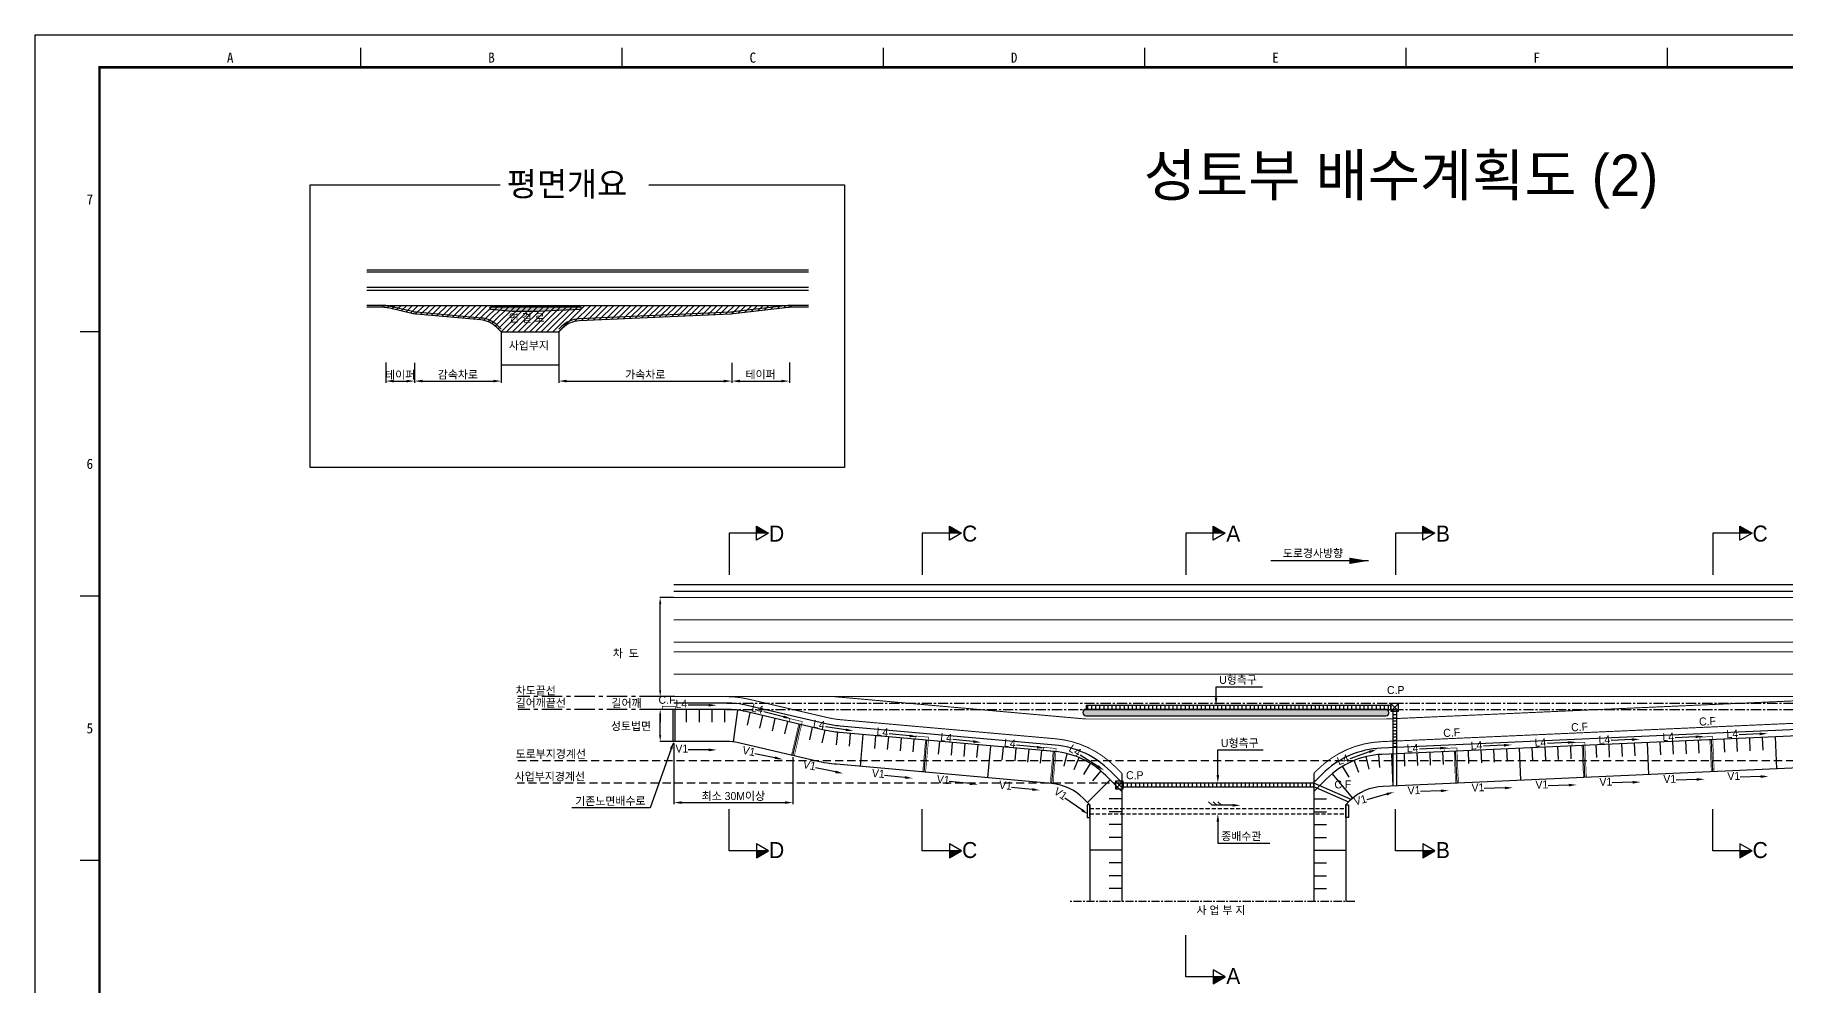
# Model space of a CAD drawing. Header units: millimetres. Extents: x 736 to 1160, y 22 to 321.
# Drawn here: x 736.4 to 1010, y 172.4 to 321 of the extents above; entities that cross this region are included whole.
import ezdxf
from ezdxf.enums import TextEntityAlignment as Align

# ---------------------------------------------------------------- set-up
doc = ezdxf.new("R2010")
doc.units = ezdxf.units.MM
doc.header["$LTSCALE"] = 0.2
doc.linetypes.add('CENTER', pattern=[50.8, 31.75, -6.35, 6.35, -6.35])
doc.linetypes.add('HIDDEN', pattern=[9.525, 6.35, -3.175])
for name, color, linetype in [('CC-GSTR-0004', 4, 'Continuous'), ('CM-LANE-0030', 30, 'Continuous'), ('CZ-DIMT-0002', 7, 'Continuous'), ('CZ-EXST-0002', 1, 'Continuous'), ('CZ-LIN1-0007', 7, 'Continuous'), ('CZ-LIN2-0003', 3, 'Continuous'), ('CZ-LIN3-0005', 5, 'Continuous'), ('CZ-LINE-0001', 7, 'Continuous'), ('CZ-MACL-0006', 6, 'Continuous'), ('CZ-TEXT-BOX0', 7, 'Continuous'), ('TITLE', 7, 'Continuous')]:
    doc.layers.add(name, color=color, linetype=linetype)
doc.styles.add('돋움', font='')
doc.styles.add('돋음체', font='')
doc.styles.get('돋움').set_extended_font_data('Dotum')
doc.styles.get('돋음체').set_extended_font_data('DotumChe')

msp = doc.modelspace()

# ---------------------------------------------------------------- hatches: boundary and pattern name
at = {"layer": 'CZ-LIN2-0003'}
h = msp.add_hatch(dxfattribs=at)
h.set_pattern_fill('CROSS', color=256, scale=0.05, style=0)
h.set_pattern_definition([(0, (745.79765, 27.72332), (0.3175, 0.3175), [0.15875, -0.47625]), (90, (745.87702, 27.64394), (-0.3175, 0.3175), [0.15875, -0.47625])])
h.paths.add_polyline_path([(947.44, 214.63, 0.978035), (947.42, 215.63), (900.61, 215.63, 0.956626), (900.57, 214.63), (911.84, 214.63), (924.93, 214.63)])
at = {"layer": 'CZ-LIN3-0005'}
h = msp.add_hatch(dxfattribs=at)
h.set_pattern_fill('ANSI31', color=256, scale=0.2, angle=45, style=0)
h.set_pattern_definition([(90, (740.217, 6.90666), (-0.635, 1e-16), [])])
h.paths.add_polyline_path([(900.61, 215.63), (948.22, 215.63), (948.22, 216.23), (900.61, 216.23)])
h = msp.add_hatch(dxfattribs=at)
h.set_pattern_fill('ANSI31', color=256, scale=0.2, angle=45, style=0)
h.set_pattern_definition([(90, (745.79765, -5.20756), (-0.635, 1e-16), [])])
h.paths.add_polyline_path([(906.19, 203.52), (936.19, 203.52), (936.19, 204.12), (906.19, 204.12)])
at = {"layer": 'CZ-LINE-0001'}
h = msp.add_hatch(color=256, dxfattribs=at)
edge = h.paths.add_edge_path()
edge.add_line((821.6, 278.47), (807.56, 278.47))
edge.add_arc((807.56, 278.32), 0.15, 90, 264.9204)
edge.add_line((807.54, 278.17), (810.93, 277.87))
edge.add_line((810.93, 277.87), (814.85, 277.87))
edge.add_line((814.85, 277.87), (821.61, 278.17))
edge.add_arc((821.6, 278.32), 0.15, 272.5448, 450)
for points in [[(849.1, 244.29), (849.1, 243.19), (851, 243.19)], [(879.26, 244.29), (879.26, 243.19), (881.16, 243.19)], [(920.44, 244.29), (920.44, 243.19), (922.34, 243.19)], [(953.21, 244.29), (953.21, 243.19), (955.11, 243.19)], [(1002.76, 244.29), (1002.76, 243.19), (1004.67, 243.19)], [(851, 193.52), (849.1, 193.52), (849.1, 192.42)], [(881.16, 193.52), (879.26, 193.52), (879.26, 192.42)], [(955.11, 193.52), (953.21, 193.52), (953.21, 192.42)], [(1004.67, 193.52), (1002.76, 193.52), (1002.76, 192.42)], [(922.34, 173.83), (920.44, 173.83), (920.44, 172.73)]]:
    msp.add_hatch(color=256, dxfattribs=at).paths.add_polyline_path(points)

# ---------------------------------------------------------------- linework, layer by layer
at = {"layer": 'CC-GSTR-0004'}
for p, q in [((788.23, 284.32), (857.23, 284.32)), ((788.23, 284.02), (857.23, 284.02)), ((836.19, 235.13), (1066.19, 235.13)), ((836.19, 234.13), (1066.19, 234.13))]:
    msp.add_line(p, q, dxfattribs=at)
for points in [[(809.23, 275.05), (808.7, 275.58, 0.175969), (806.1, 276.8), (796.02, 277.69, -0.035377), (795.35, 277.8), (791.67, 278.66, 0.05759), (790.71, 278.77), (788.23, 278.77)], [(809.23, 274.63), (808.49, 275.37, 0.175969), (806.07, 276.5), (796, 277.39, -0.035377), (795.29, 277.51), (791.6, 278.37, 0.05759), (790.71, 278.47), (788.23, 278.47)], [(857.23, 278.77), (854.49, 278.77, 0.029072), (854.01, 278.75), (845.43, 277.74, -0.017962), (845.08, 277.72), (821.4, 276.66, 0.187394), (818.62, 275.44), (818.23, 275.05)], [(857.23, 278.47), (854.49, 278.47, 0.029072), (854.04, 278.45), (845.46, 277.45, -0.017962), (845.1, 277.42), (821.42, 276.36, 0.187394), (818.83, 275.23), (818.23, 274.63)], [(906.19, 204.22), (904.41, 205.99, 0.175969), (895.75, 210.04), (862.16, 213.03, -0.035377), (859.93, 213.38), (847.65, 216.26, 0.05759), (844.46, 216.63), (836.19, 216.63)], [(1066.19, 216.63), (1057.07, 216.63, 0.029072), (1055.44, 216.53), (1026.85, 213.2, -0.017962), (1025.7, 213.1), (946.76, 209.59, 0.187394), (937.49, 205.51), (936.19, 204.22)], [(906.19, 202.8), (903.71, 205.29, 0.175969), (895.67, 209.04), (862.08, 212.03, -0.035377), (859.7, 212.41), (847.43, 215.29, 0.05759), (844.46, 215.63), (836.19, 215.63)], [(1066.19, 215.63), (1057.07, 215.63, 0.029072), (1055.56, 215.54), (1026.96, 212.2, -0.017962), (1025.74, 212.1), (946.81, 208.6, 0.187394), (938.19, 204.8), (936.19, 202.8)]]:
    msp.add_lwpolyline(points, format="xyb", dxfattribs=at)
at = {"layer": 'CM-LANE-0030'}
for p, q in [((788.23, 281.62), (857.23, 281.62)), ((788.23, 281.17), (857.23, 281.17))]:
    msp.add_line(p, q, dxfattribs=at)
at = {"layer": 'CM-LANE-0030', "const_width": 0.15}
for points in [[(836.19, 226.13), (1066.19, 226.13)], [(836.19, 224.63), (1066.19, 224.63)], [(947.44, 214.13), (1026.19, 217.63), (861.19, 217.63), (900.57, 214.13), (947.44, 214.13)]]:
    msp.add_lwpolyline(points, dxfattribs=at)
at = {"layer": 'CZ-EXST-0002'}
for p, q in [((836.19, 215.63), (836.19, 210.63)), ((838.19, 213.63), (838.19, 215.63)), ((840.19, 213.63), (840.19, 215.63)), ((842.19, 213.63), (842.19, 215.63)), ((844.19, 213.63), (844.19, 215.63)), ((845.52, 210.56), (846.19, 215.51)), ((847.69, 213.17), (848.15, 215.12)), ((849.64, 212.71), (850.1, 214.66)), ((851.59, 212.26), (852.04, 214.21)), ((853.53, 211.8), (853.99, 213.75)), ((854.8, 208.42), (855.94, 213.29)), ((857.43, 210.89), (857.88, 212.84)), ((859.39, 210.43), (859.83, 212.38)), ((861.59, 210.07), (861.8, 212.06)), ((863.62, 209.88), (863.8, 211.88)), ((865.35, 206.72), (865.79, 211.7)), ((867.6, 209.53), (867.78, 211.52)), ((869.6, 209.35), (869.77, 211.35)), ((871.59, 209.18), (871.76, 211.17)), ((873.58, 209), (873.76, 210.99)), ((875.31, 205.83), (875.75, 210.81)), ((994.39, 208.71), (994.3, 210.71)), ((996.39, 208.8), (996.3, 210.8)), ((998.52, 205.89), (998.3, 210.88)), ((1000.38, 208.97), (1000.29, 210.97)), ((1002.38, 209.06), (1002.29, 211.06)), ((1004.38, 209.15), (1004.29, 211.15)), ((1006.38, 209.24), (1006.29, 211.24)), ((1008.51, 206.33), (1008.29, 211.33)), ((877.56, 208.64), (877.74, 210.64)), ((879.56, 208.47), (879.73, 210.46)), ((881.55, 208.29), (881.73, 210.28)), ((883.54, 208.11), (883.72, 210.11)), ((885.27, 204.95), (885.71, 209.93)), ((887.52, 207.76), (887.7, 209.75)), ((889.52, 207.58), (889.69, 209.57)), ((891.51, 207.41), (891.69, 209.4)), ((893.5, 207.23), (893.68, 209.22)), ((895.23, 204.06), (895.67, 209.04)), ((897.16, 206.77), (897.64, 208.71)), ((898.76, 206.24), (899.54, 208.09)), ((944.84, 206.31), (944.38, 208.26)), ((946.51, 206.57), (946.35, 208.57)), ((948.57, 203.67), (948.35, 208.66)), ((950.43, 206.75), (950.34, 208.75)), ((952.43, 206.84), (952.34, 208.84)), ((954.43, 206.93), (954.34, 208.93)), ((956.43, 207.02), (956.34, 209.02)), ((958.56, 204.11), (958.34, 209.11)), ((960.42, 207.2), (960.33, 209.2)), ((962.42, 207.29), (962.33, 209.29)), ((964.42, 207.38), (964.33, 209.37)), ((966.42, 207.47), (966.33, 209.46)), ((968.55, 204.56), (968.33, 209.55)), ((970.41, 207.64), (970.32, 209.64)), ((972.41, 207.73), (972.32, 209.73)), ((974.41, 207.82), (974.32, 209.82)), ((976.41, 207.91), (976.32, 209.91)), ((978.54, 205), (978.32, 210)), ((980.4, 208.09), (980.31, 210.08)), ((982.4, 208.18), (982.31, 210.17)), ((984.4, 208.26), (984.31, 210.26)), ((986.4, 208.35), (986.31, 210.35)), ((988.53, 205.45), (988.31, 210.44)), ((990.39, 208.53), (990.3, 210.53)), ((992.39, 208.62), (992.3, 210.62)), ((900.27, 205.47), (901.32, 207.17)), ((901.64, 204.48), (902.93, 206)), ((942.26, 201.75), (939.06, 205.59)), ((941.72, 205.04), (940.69, 206.75)), ((943.23, 205.79), (942.47, 207.64)), ((900.84, 201.08), (904.38, 204.62)), ((901.19, 200.73), (901.19, 185.63)), ((906.19, 201.63), (904.19, 201.63)), ((936.19, 201.63), (938.19, 201.63)), ((941.19, 200.73), (941.19, 185.63)), ((906.19, 199.63), (904.19, 199.63)), ((906.19, 197.63), (904.19, 197.63)), ((936.19, 199.63), (938.19, 199.63)), ((936.19, 197.63), (938.19, 197.63)), ((906.19, 195.63), (904.19, 195.63)), ((936.19, 195.63), (938.19, 195.63)), ((906.19, 193.63), (901.19, 193.63)), ((906.19, 191.63), (904.19, 191.63)), ((936.19, 193.63), (941.19, 193.63)), ((936.19, 191.63), (938.19, 191.63)), ((906.19, 189.63), (904.19, 189.63)), ((936.19, 189.63), (938.19, 189.63)), ((906.19, 187.63), (904.19, 187.63)), ((936.19, 187.63), (938.19, 187.63))]:
    msp.add_line(p, q, dxfattribs=at)
for points in [[(901.19, 200.73), (900.17, 201.75, 0.175969), (895.22, 204.06), (861.63, 207.05, -0.035377), (858.56, 207.54), (846.28, 210.42, 0.05759), (844.46, 210.63), (836.19, 210.63)], [(1066.19, 210.63), (1057.07, 210.63, 0.029072), (1056.14, 210.58), (1027.54, 207.24, -0.017962), (1025.97, 207.11), (947.03, 203.6, 0.187394), (941.73, 201.27), (941.19, 200.73)]]:
    msp.add_lwpolyline(points, format="xyb", dxfattribs=at)
at = {"layer": 'CZ-LIN1-0007', "const_width": 0.15}
msp.add_lwpolyline([(836.19, 233.13), (1066.19, 233.13)], dxfattribs=at)
at = {"layer": 'CZ-LIN1-0007', "linetype": 'HIDDEN', "ltscale": 2, "const_width": 0.15}
for points in [[(836.19, 229.63), (1066.19, 229.63)], [(836.19, 221.13), (1066.19, 221.13)], [(844.46, 217.63), (861.19, 217.63)]]:
    msp.add_lwpolyline(points, dxfattribs=at)
at = {"layer": 'CZ-LIN1-0007', "const_width": 0.15}
for points in [[(906.19, 205.63), (905.12, 206.7, 0.175969), (895.84, 211.04), (862.25, 214.02, -0.035377), (860.16, 214.36), (847.88, 217.23, 0.05759), (844.46, 217.63), (836.19, 217.63)], [(1066.19, 217.63), (1057.07, 217.63, 0.029072), (1055.33, 217.53), (1026.73, 214.19, -0.017962), (1025.66, 214.1), (946.72, 210.59), (946.72, 210.59, 0.187394), (936.78, 206.22), (936.78, 206.22), (936.19, 205.63)]]:
    msp.add_lwpolyline(points, format="xyb", dxfattribs=at)
at = {"layer": 'CZ-LIN2-0003'}
for p, q in [((809.23, 274.63), (809.23, 269.47)), ((809.23, 274.63), (818.23, 274.63)), ((818.23, 274.63), (818.23, 269.47)), ((809.23, 269.47), (818.23, 269.47)), ((906.19, 205.63), (906.19, 185.63)), ((936.19, 205.63), (936.19, 185.63))]:
    msp.add_line(p, q, dxfattribs=at)
msp.add_lwpolyline([(947.42, 215.63), (900.61, 215.63, 0.956626), (900.57, 214.63), (911.84, 214.63), (924.93, 214.63), (947.44, 214.63, 0.978035)], format="xyb", close=True, dxfattribs=at)
at = {"layer": 'CZ-LIN3-0005'}
for p, q in [((948.22, 215.33), (949.42, 216.53)), ((948.22, 216.53), (949.42, 215.33)), ((948.52, 215.53), (948.52, 209.67)), ((948.52, 214.83), (949.12, 214.83)), ((948.52, 214.33), (949.12, 214.33)), ((948.52, 213.83), (949.12, 213.83)), ((949.12, 215.53), (949.12, 209.7)), ((948.52, 213.33), (949.12, 213.33)), ((948.52, 212.83), (949.12, 212.83)), ((948.52, 212.33), (949.12, 212.33)), ((948.52, 211.83), (949.12, 211.83)), ((948.52, 211.33), (949.12, 211.33)), ((948.52, 210.83), (949.12, 210.83)), ((948.52, 210.33), (949.12, 210.33)), ((948.52, 209.83), (949.12, 209.83)), ((948.52, 209.67), (948.52, 203.67)), ((949.12, 209.7), (949.12, 203.69)), ((905.19, 203.22), (906.39, 204.42)), ((905.19, 204.42), (906.39, 203.22)), ((942, 201.53), (936.19, 204.12)), ((941.66, 201.13), (936.19, 203.52)), ((920.28, 200.64), (919.75, 201.17)), ((921.01, 200.64), (920.48, 201.17)), ((921.74, 200.64), (921.21, 201.17))]:
    msp.add_line(p, q, dxfattribs=at)
at = {"layer": 'CZ-LIN3-0005', "linetype": 'HIDDEN', "ltscale": 0.5}
for p, q in [((901.19, 200.13), (941.19, 200.13)), ((901.19, 199.33), (941.19, 199.33))]:
    msp.add_line(p, q, dxfattribs=at)
at = {"layer": 'CZ-LIN3-0005', "const_width": 0.1}
for points in [[(834.42, 215.63), (835.97, 215.63), (835.97, 210.63), (836.42, 210.63), (836.42, 216.13), (834.42, 216.13), (834.42, 215.63)], [(854.21, 213.7), (855.72, 213.34), (854.58, 208.48), (855.02, 208.37), (856.27, 213.73), (854.32, 214.18), (854.21, 213.7)], [(873.98, 210.97), (875.52, 210.83), (875.08, 205.85), (875.53, 205.81), (876.02, 211.29), (874.03, 211.47), (873.98, 210.97)], [(996.53, 210.81), (998.07, 210.87), (998.29, 205.88), (998.74, 205.9), (998.5, 211.39), (996.5, 211.3), (996.53, 210.81)], [(893.9, 209.2), (895.45, 209.06), (895, 204.08), (895.45, 204.04), (895.94, 209.52), (893.95, 209.7), (893.9, 209.2)], [(956.56, 209.03), (958.11, 209.1), (958.33, 204.1), (958.78, 204.12), (958.54, 209.62), (956.54, 209.53), (956.56, 209.03)], [(976.55, 209.92), (978.09, 209.99), (978.31, 204.99), (978.76, 205.01), (978.52, 210.51), (976.52, 210.42), (976.55, 209.92)]]:
    msp.add_lwpolyline(points, dxfattribs=at)
at = {"layer": 'CZ-LIN3-0005'}
for points in [[(900.61, 215.63), (948.22, 215.63), (948.22, 216.23), (900.61, 216.23)], [(948.22, 215.33), (949.42, 215.33), (949.42, 216.53), (948.22, 216.53)], [(905.19, 203.22), (906.39, 203.22), (906.39, 204.42), (905.19, 204.42)], [(906.19, 203.52), (936.19, 203.52), (936.19, 204.12), (906.19, 204.12)], [(900.79, 200.73), (900.79, 198.73), (901.19, 198.73), (901.19, 200.73)], [(941.59, 200.73), (941.59, 198.73), (941.19, 198.73), (941.19, 200.73)]]:
    msp.add_lwpolyline(points, close=True, dxfattribs=at)
msp.add_lwpolyline([(923.5, 200.64), (920.28, 200.64)], dxfattribs=at)
msp.add_solid([(923.5, 200.85), (924.75, 200.64), (923.5, 200.43)], dxfattribs=at)
at = {"layer": 'CZ-LINE-0001', "color": 30}
for p, q in [((790.71, 278.77), (790.71, 278.47)), ((790.71, 278.6), (790.88, 278.77)), ((791.42, 278.41), (791.78, 278.77)), ((792.15, 278.24), (792.68, 278.77)), ((792.88, 278.07), (793.58, 278.77)), ((793.6, 277.9), (794.48, 278.77)), ((794.33, 277.73), (795.37, 278.77)), ((795.06, 277.56), (796.27, 278.77)), ((795.81, 277.41), (797.17, 278.77)), ((796.63, 277.34), (798.07, 278.77)), ((797.46, 277.26), (798.97, 278.77)), ((798.28, 277.19), (799.86, 278.77)), ((799.1, 277.12), (800.76, 278.77)), ((799.93, 277.04), (801.66, 278.77)), ((800.75, 276.97), (802.56, 278.77)), ((801.58, 276.9), (803.46, 278.77)), ((802.4, 276.82), (804.35, 278.77)), ((803.23, 276.75), (805.25, 278.77)), ((804.05, 276.68), (806.15, 278.77)), ((804.88, 276.6), (807.05, 278.77)), ((805.7, 276.53), (807.95, 278.77)), ((806.5, 276.44), (808.84, 278.77)), ((807.19, 276.23), (809.74, 278.77)), ((807.79, 275.92), (810.64, 278.77)), ((808.31, 275.54), (811.54, 278.77)), ((808.76, 275.1), (812.44, 278.77)), ((809.21, 274.65), (813.33, 278.77)), ((810.08, 274.63), (814.23, 278.77)), ((810.98, 274.63), (815.13, 278.77)), ((811.88, 274.63), (816.03, 278.77)), ((812.78, 274.63), (816.93, 278.77)), ((813.68, 274.63), (817.82, 278.77)), ((814.57, 274.63), (818.72, 278.77)), ((815.47, 274.63), (819.62, 278.77)), ((816.37, 274.63), (820.52, 278.77)), ((817.27, 274.63), (821.42, 278.77)), ((818.17, 274.63), (822.31, 278.77)), ((820.7, 276.27), (823.21, 278.77)), ((821.71, 276.38), (824.11, 278.77)), ((822.65, 276.42), (825.01, 278.77)), ((823.59, 276.46), (825.91, 278.77)), ((824.53, 276.5), (826.8, 278.77)), ((825.47, 276.54), (827.7, 278.77)), ((826.41, 276.59), (828.6, 278.77)), ((827.35, 276.63), (829.5, 278.77)), ((828.29, 276.67), (830.4, 278.77)), ((829.23, 276.71), (831.29, 278.77)), ((830.17, 276.75), (832.19, 278.77)), ((831.11, 276.79), (833.09, 278.77)), ((832.05, 276.84), (833.99, 278.77)), ((832.99, 276.88), (834.89, 278.77)), ((833.93, 276.92), (835.78, 278.77)), ((834.87, 276.96), (836.68, 278.77)), ((835.81, 277), (837.58, 278.77)), ((836.75, 277.05), (838.48, 278.77)), ((837.69, 277.09), (839.38, 278.77)), ((838.63, 277.13), (840.27, 278.77)), ((839.57, 277.17), (841.17, 278.77)), ((840.51, 277.21), (842.07, 278.77)), ((841.45, 277.25), (842.97, 278.77)), ((842.39, 277.3), (843.87, 278.77)), ((843.33, 277.34), (844.76, 278.77)), ((844.27, 277.38), (845.66, 278.77)), ((845.21, 277.42), (846.56, 278.77)), ((846.22, 277.53), (847.46, 278.77)), ((847.24, 277.65), (848.36, 278.77)), ((848.25, 277.77), (849.25, 278.77)), ((849.27, 277.89), (850.15, 278.77)), ((850.29, 278.01), (851.05, 278.77)), ((851.3, 278.13), (851.95, 278.77)), ((852.32, 278.25), (852.85, 278.77)), ((853.34, 278.36), (853.74, 278.77)), ((854.34, 278.47), (854.49, 278.63)), ((854.49, 278.77), (854.49, 278.47))]:
    msp.add_line(p, q, dxfattribs=at)
at = {"layer": 'CZ-LINE-0001', "color": 4}
msp.add_line((790.71, 278.77), (854.49, 278.77), dxfattribs=at)
at = {"layer": 'CZ-LINE-0001'}
for p, q in [((807.54, 278.17), (810.93, 277.87)), ((821.6, 278.47), (807.56, 278.47)), ((810.93, 277.87), (814.85, 277.87)), ((814.85, 277.87), (821.61, 278.17)), ((791.19, 269.85), (791.19, 266.69)), ((795.69, 269.82), (795.69, 266.69)), ((795.69, 269.82), (795.69, 266.69)), ((809.23, 269.82), (809.23, 266.69)), ((818.23, 269.76), (818.23, 266.69)), ((845.26, 269.82), (845.26, 266.69)), ((845.26, 269.82), (845.26, 266.69)), ((854.25, 269.87), (854.25, 266.69)), ((792.44, 266.94), (794.44, 266.94)), ((796.94, 266.94), (807.98, 266.94)), ((819.48, 266.94), (844.01, 266.94)), ((846.51, 266.94), (853, 266.94)), ((849.1, 242.09), (849.1, 244.29)), ((849.1, 244.29), (851, 243.19)), ((879.26, 242.09), (879.26, 244.29)), ((879.26, 244.29), (881.16, 243.19)), ((920.44, 242.09), (920.44, 244.29)), ((920.44, 244.29), (922.34, 243.19)), ((953.21, 242.09), (953.21, 244.29)), ((953.21, 244.29), (955.11, 243.19)), ((1002.76, 242.09), (1002.76, 244.29)), ((1002.76, 244.29), (1004.67, 243.19)), ((851, 243.19), (844.86, 243.19)), ((844.86, 243.19), (844.86, 236.65)), ((851, 243.19), (849.1, 242.09)), ((881.16, 243.19), (875.02, 243.19)), ((875.02, 243.19), (875.02, 236.65)), ((881.16, 243.19), (879.26, 242.09)), ((922.34, 243.19), (916.2, 243.19)), ((916.2, 243.19), (916.2, 236.65)), ((922.34, 243.19), (920.44, 242.09)), ((955.11, 243.19), (948.97, 243.19)), ((948.97, 243.19), (948.97, 236.65)), ((955.11, 243.19), (953.21, 242.09)), ((1004.67, 243.19), (998.52, 243.19)), ((998.52, 243.19), (998.52, 236.65)), ((1004.67, 243.19), (1002.76, 242.09)), ((944.71, 238.85), (929.47, 238.85)), ((836.14, 233.13), (834.01, 233.13)), ((834.06, 218.63), (834.06, 232.13)), ((834.06, 218.63), (834.06, 219.63)), ((836.14, 217.63), (834.01, 217.63)), ((836.14, 217.63), (834.01, 217.63)), ((836.14, 215.63), (834.01, 215.63)), ((836.14, 215.63), (834.01, 215.63)), ((834.06, 211.63), (834.06, 214.63)), ((836.14, 210.63), (834.01, 210.63)), ((836.19, 210.38), (836.19, 200.82)), ((854.8, 208.17), (854.8, 200.82)), ((837.44, 201.07), (853.55, 201.07)), ((844.86, 193.52), (844.86, 200.06)), ((875.02, 193.52), (875.02, 200.06)), ((948.97, 193.52), (948.97, 200.06)), ((998.52, 193.52), (998.52, 200.06)), ((851, 193.52), (849.1, 194.62)), ((849.1, 194.62), (849.1, 192.42)), ((881.16, 193.52), (879.26, 194.62)), ((879.26, 194.62), (879.26, 192.42)), ((955.11, 193.52), (953.21, 194.62)), ((953.21, 194.62), (953.21, 192.42)), ((1004.67, 193.52), (1002.76, 194.62)), ((1002.76, 194.62), (1002.76, 192.42)), ((851, 193.52), (844.86, 193.52)), ((849.1, 192.42), (851, 193.52)), ((881.16, 193.52), (875.02, 193.52)), ((879.26, 192.42), (881.16, 193.52)), ((955.11, 193.52), (948.97, 193.52)), ((953.21, 192.42), (955.11, 193.52)), ((1004.67, 193.52), (998.52, 193.52)), ((1002.76, 192.42), (1004.67, 193.52)), ((916.2, 173.83), (916.2, 180.37)), ((922.34, 173.83), (916.2, 173.83)), ((922.34, 173.83), (920.44, 174.93)), ((920.44, 174.93), (920.44, 172.73)), ((920.44, 172.73), (922.34, 173.83))]:
    msp.add_line(p, q, dxfattribs=at)
at = {"layer": 'CZ-LINE-0001', "linetype": 'CENTER', "ltscale": 0.5}
for p, q in [((834.01, 217.63), (811.85, 217.63)), ((834.01, 215.63), (811.85, 215.63))]:
    msp.add_line(p, q, dxfattribs=at)
at = {"layer": 'CZ-LINE-0001', "linetype": 'CENTER', "ltscale": 0.25}
for p, q in [((844.46, 216.63), (1057.07, 216.63)), ((844.46, 215.63), (1057.07, 215.63))]:
    msp.add_line(p, q, dxfattribs=at)
at = {"layer": 'CZ-LINE-0001', "color": 1}
msp.add_line((834.06, 214.63), (834.06, 213.63), dxfattribs=at)
at = {"layer": 'CZ-LINE-0001', "linetype": 'HIDDEN'}
for p, q in [((811.85, 207.63), (1066.61, 207.63)), ((906.19, 204.12), (811.7, 204.12))]:
    msp.add_line(p, q, dxfattribs=at)
at = {"layer": 'CZ-LINE-0001', "linetype": 'CENTER', "ltscale": 0.2}
msp.add_line((942.58, 185.63), (898.1, 185.63), dxfattribs=at)
at = {"layer": 'CZ-LINE-0001'}
for points in [[(920.91, 217.48), (920.91, 219.17), (928.16, 219.17)], [(841.64, 216.28), (838.43, 216.28)], [(853.35, 214.48), (850.24, 215.27)], [(863.07, 212.44), (859.9, 212.91)], [(873.03, 211.49), (869.83, 211.8)], [(882.99, 210.6), (879.79, 210.91)], [(985.87, 210.91), (982.66, 210.75)], [(995.86, 211.35), (992.65, 211.19)], [(1005.85, 211.8), (1002.64, 211.64)], [(841.64, 209.3), (838.43, 209.3)], [(851.99, 208.07), (848.85, 208.71)], [(892.94, 209.72), (889.75, 210.03)], [(902.39, 206.76), (899.68, 208.48)], [(921.19, 205.37), (921.19, 209.29), (928.29, 209.29)], [(944.85, 208.98), (941.82, 207.93)], [(955.9, 209.58), (952.69, 209.42)], [(965.89, 210.02), (962.68, 209.86)], [(975.88, 210.47), (972.67, 210.31)], [(861.46, 205.87), (858.31, 206.5)], [(872.3, 204.99), (869.1, 205.31)], [(882.44, 204.03), (879.24, 204.35)], [(892.17, 203.13), (888.97, 203.45)], [(956.04, 202.91), (952.83, 202.81)], [(966.03, 203.35), (962.82, 203.25)], [(976.02, 203.8), (972.81, 203.7)], [(986.01, 204.24), (982.8, 204.14)], [(996, 204.68), (992.79, 204.58)], [(1005.99, 205.13), (1002.78, 205.03)], [(899.95, 199.91), (897.31, 201.74)], [(947.54, 202.38), (944.45, 201.52)], [(921.19, 198.08), (921.19, 194.72), (929.31, 194.72)]]:
    msp.add_lwpolyline(points, dxfattribs=at)
at = {"layer": 'CZ-LINE-0001', "extrusion": (0, 0, -1)}
msp.add_lwpolyline([(-835.78, 209.45), (-832.51, 200.24), (-820.26, 200.24)], dxfattribs=at)
at = {"layer": 'CZ-LINE-0001'}
for centre, start, end in [((807.56, 278.32), 90, 264.9204), ((821.6, 278.32), 272.5448, 90)]:
    msp.add_arc(centre, 0.15, start, end, dxfattribs=at)
for points in [[(792.44, 267.15), (792.44, 266.74), (791.19, 266.94)], [(794.44, 267.15), (794.44, 266.74), (795.69, 266.94)], [(796.94, 267.15), (796.94, 266.74), (795.69, 266.94)], [(807.98, 267.15), (807.98, 266.74), (809.23, 266.94)], [(819.48, 267.15), (819.48, 266.74), (818.23, 266.94)], [(844.01, 267.15), (844.01, 266.74), (845.26, 266.94)], [(846.51, 267.15), (846.51, 266.74), (845.26, 266.94)], [(853, 267.15), (853, 266.74), (854.25, 266.94)], [(941.71, 239.35), (944.71, 238.85), (941.71, 238.35)], [(833.9, 232.13), (834.23, 232.13), (834.06, 233.13)], [(833.9, 218.63), (834.23, 218.63), (834.06, 217.63)], [(833.9, 218.63), (834.23, 218.63), (834.06, 217.63)], [(841.64, 216.49), (842.89, 216.28), (841.64, 216.08)], [(921.11, 217.48), (920.91, 216.23), (920.7, 217.48)], [(833.9, 214.63), (834.23, 214.63), (834.06, 215.63)], [(833.9, 214.63), (834.23, 214.63), (834.06, 215.63)], [(853.4, 214.68), (854.56, 214.17), (853.3, 214.28)], [(833.9, 211.63), (834.23, 211.63), (834.06, 210.63)], [(863.1, 212.64), (864.31, 212.25), (863.04, 212.23)], [(873.05, 211.69), (874.27, 211.37), (873.01, 211.28)], [(883.01, 210.81), (884.23, 210.48), (882.97, 210.39)], [(975.87, 210.67), (977.12, 210.53), (975.89, 210.26)], [(985.86, 211.12), (987.11, 210.97), (985.88, 210.7)], [(995.85, 211.56), (997.11, 211.42), (995.87, 211.15)], [(1005.84, 212.01), (1007.1, 211.86), (1005.86, 211.59)], [(841.64, 209.51), (842.89, 209.3), (841.64, 209.09)], [(852.04, 208.28), (853.22, 207.82), (851.95, 207.87)], [(892.96, 209.92), (894.19, 209.6), (892.92, 209.51)], [(944.79, 209.18), (946.03, 209.39), (944.92, 208.78)], [(955.89, 209.79), (957.14, 209.64), (955.91, 209.37)], [(965.88, 210.23), (967.13, 210.09), (965.9, 209.81)], [(861.5, 206.07), (862.69, 205.62), (861.42, 205.66)], [(872.32, 205.2), (873.54, 204.87), (872.28, 204.79)], [(902.51, 206.94), (903.45, 206.1), (902.28, 206.59)], [(921.4, 205.37), (921.19, 204.12), (920.99, 205.37)], [(1005.99, 205.34), (1007.24, 205.17), (1006, 204.92)], [(882.46, 204.24), (883.69, 203.9), (882.42, 203.82)], [(892.19, 203.33), (893.41, 203), (892.15, 202.92)], [(947.49, 202.58), (948.75, 202.72), (947.6, 202.18)], [(956.04, 203.12), (957.29, 202.95), (956.05, 202.7)], [(966.03, 203.56), (967.28, 203.39), (966.04, 203.14)], [(976.02, 204), (977.27, 203.83), (976.03, 203.59)], [(986.01, 204.45), (987.26, 204.28), (986.02, 204.03)], [(996, 204.89), (997.25, 204.72), (996.01, 204.48)], [(837.44, 201.28), (837.44, 200.86), (836.19, 201.07)], [(853.55, 201.28), (853.55, 200.86), (854.8, 201.07)], [(900.07, 200.08), (900.98, 199.2), (899.84, 199.74)], [(920.99, 198.08), (921.19, 199.33), (921.4, 198.08)]]:
    msp.add_solid(points, dxfattribs=at)
at = {"layer": 'CZ-LINE-0001', "extrusion": (0, 0, -1)}
msp.add_solid([(-835.97, 209.38), (-836.19, 210.63), (-835.58, 209.52)], dxfattribs=at)
at = {"layer": 'CZ-MACL-0006', "color": 3}
msp.add_lwpolyline([(832.28, 297.61), (862.88, 297.61), (862.88, 253.46), (779.38, 253.46), (779.38, 297.61), (809.07, 297.61)], dxfattribs=at)
at = {"layer": 'TITLE', "color": 7, "linetype": 'Continuous'}
for p, q in [((787.3, 315.99), (787.3, 319.01)), ((828.12, 315.99), (828.12, 319.01)), ((868.95, 315.99), (868.95, 319.01)), ((909.77, 315.99), (909.77, 319.01)), ((950.6, 315.99), (950.6, 319.01)), ((991.42, 315.99), (991.42, 319.01)), ((746.47, 274.66), (743.45, 274.66)), ((746.47, 233.33), (743.45, 233.33)), ((746.47, 192), (743.45, 192))]:
    msp.add_line(p, q, dxfattribs=at)
at = {"layer": 'TITLE'}
msp.add_lwpolyline([(736.39, 21.65), (1159.75, 21.65), (1159.75, 321.03), (736.39, 321.03)], close=True, dxfattribs=at)
at = {"layer": 'TITLE', "linetype": 'Continuous', "const_width": 0.403}
msp.add_lwpolyline([(746.47, 26.69), (746.47, 315.99), (1154.72, 315.99), (1154.72, 26.69)], close=True, dxfattribs=at)

# ---------------------------------------------------------------- texts
at = {"layer": 'CZ-DIMT-0002', "style": '돋움'}
for s, p in [('연 결 로', (810.41, 276.19)), ('사업부지', (810.41, 271.89)), ('차  도', (826.67, 223.77)), ('차도끝선', (811.49, 217.95)), ('길어깨끝선', (811.49, 216.04)), ('길어깨', (826.46, 215.98)), ('C.F', (833.81, 216.51)), ('L4', (836.45, 215.88)), ('성토법면', (826.37, 212.39)), ('도로부지경계선', (811.49, 208.04)), ('V1', (836.45, 208.89)), ('사업부지경계선', (811.34, 204.53))]:
    msp.add_text(s, height=1.25, dxfattribs=at).set_placement(p)
for s, height, p in [('D', 2.5, (852.26, 243.11)), ('C', 2.5, (882.42, 243.11)), ('A', 2.5, (923.6, 243.11)), ('B', 2.5, (956.36, 243.11)), ('C', 2.5, (1005.92, 243.11)), ('도로경사방향', 1.25, (936.05, 240.03)), ('U형측구', 1.25, (924.35, 220.25)), ('C.P', 1.25, (948.98, 218.66)), ('U형측구', 1.25, (924.63, 210.37)), ('C.P', 1.25, (908.21, 205.35)), ('C.F', 1.25, (940.73, 203.91)), ('D', 2.5, (852.26, 193.65)), ('C', 2.5, (882.42, 193.65)), ('종배수관', 1.25, (924.86, 195.81)), ('B', 2.5, (956.36, 193.65)), ('C', 2.5, (1005.92, 193.65)), ('사 업 부 지', 1.25, (921.68, 184.24)), ('A', 2.5, (923.6, 173.96))]:
    msp.add_text(s, height=height, dxfattribs=at).set_placement(p, align=Align.MIDDLE_CENTER)
for s, rotation, p in [('L4', 345.7313, (848.22, 215.36)), ('L4', 351.5466, (857.88, 212.79)), ('C.F', 2.877, (976.42, 212.2)), ('C.F', 2.877, (996.4, 213.09)), ('L4', 354.4468, (867.82, 211.58)), ('L4', 354.4468, (877.78, 210.7)), ('L4', 354.4468, (887.73, 209.81)), ('C.F', 2.877, (956.44, 211.31)), ('L4', 2.877, (960.72, 209.35)), ('L4', 2.877, (970.71, 209.8)), ('L4', 2.877, (980.7, 210.24)), ('L4', 2.877, (990.69, 210.69)), ('L4', 2.877, (1000.68, 211.13)), ('V1', 348.6025, (846.82, 208.7)), ('L4', 327.7761, (897.78, 209.19)), ('L4', 19.1351, (940.08, 206.89)), ('L4', 2.877, (950.73, 208.91)), ('V1', 348.6025, (856.29, 206.49)), ('V1', 354.3036, (867.09, 205.1)), ('V1', 354.3036, (877.23, 204.14)), ('V1', 1.7789, (990.82, 204.11)), ('V1', 1.7789, (1000.81, 204.56)), ('V1', 354.3036, (886.96, 203.24)), ('V1', 325.2893, (895.45, 202.53)), ('V1', 1.7789, (950.86, 202.34)), ('V1', 1.7789, (960.85, 202.78)), ('V1', 1.7789, (970.84, 203.23)), ('V1', 1.7789, (980.83, 203.67)), ('기존노면배수로', 0.3385, (820.8, 200.64)), ('V1', 15.5777, (942.65, 200.59))]:
    msp.add_text(s, height=1.25, rotation=rotation, dxfattribs=at).set_placement(p)
at = {"layer": 'CZ-LINE-0001', "char_height": 1.25, "attachment_point": 5, "style": '돋움'}
for s, insert in [('\\A1;테이퍼', (793.44, 267.84)), ('\\A1;감속차로', (802.46, 267.89)), ('\\A1;가속차로', (831.74, 267.89)), ('\\A1;테이퍼', (849.75, 267.89)), ('\\A1;최소 30M이상', (845.5, 202.02))]:
    msp.add_mtext(s, dxfattribs=dict(at, insert=insert))
at = {"layer": 'CZ-TEXT-BOX0', "style": '돋움'}
msp.add_text('평면개요', height=3.75, dxfattribs=at).set_placement((810.1, 297.75), align=Align.MIDDLE_LEFT)
at = {"layer": 'TITLE', "color": 3, "linetype": 'Continuous', "style": '돋음체'}
for s, p in [('A', (766.89, 317.5)), ('B', (807.71, 317.5)), ('C', (848.54, 317.5)), ('D', (889.36, 317.5)), ('E', (930.19, 317.5)), ('F', (971.01, 317.5)), ('7', (744.96, 295.33)), ('6', (744.96, 254)), ('5', (744.96, 212.67))]:
    msp.add_text(s, height=1.59, dxfattribs=at).set_placement(p, align=Align.MIDDLE)
at = {"layer": 'TITLE', "style": '돋움'}
msp.add_text('성토부 배수계획도 (2)', height=6.5, dxfattribs=at).set_placement((949.81, 299.11), align=Align.MIDDLE_CENTER)

doc.saveas('drawing.dxf')
